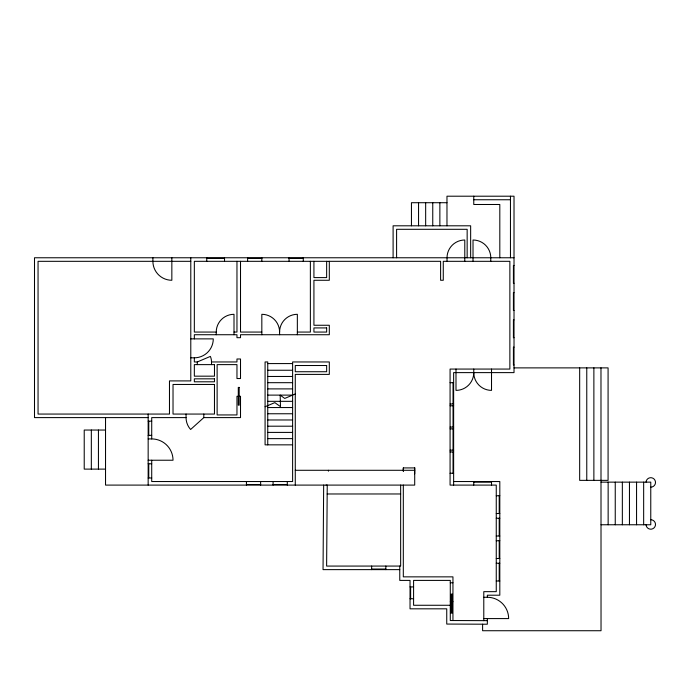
<?xml version="1.0" encoding="UTF-8"?>
<svg xmlns="http://www.w3.org/2000/svg" width="690" height="690" viewBox="0 0 690 690"><rect width="100%" height="100%" fill="white"/><g stroke="black" fill="none" stroke-linecap="round" stroke-linejoin="round"><path stroke-width="1.03" d="M403.314 467.923L403.314 471.175L403.314 467.923L414.707 467.923L414.707 473.84M473.754 485.096L473.763 481.542M491.522 485.096L491.522 481.542M646.064 482.138L646.194 481.206A4.735 4.735 0 0 1 651.584 477.765A4.735 4.735 0 0 1 655.483 482.845A4.735 4.735 0 0 1 650.765 487.166M239.18 396.293L240.517 396.293L240.517 417.605L203.809 417.605L190.613 429.49A17.759 17.759 0 0 1 186.05 417.605L186.05 414.06M190.785 338.876L213.279 338.876A18.941 18.941 0 0 1 194.339 357.817L194.339 361.957L197.297 361.957L210.372 356.411A14.205 14.205 0 0 1 211.502 361.957L211.502 364.622M265.081 406.738L274.827 402.624L280.485 406.617L280.166 395.111L284.72 398.44L295.277 393.973M473.763 199.755L510.462 199.755M446.973 202.713L411.447 202.713L411.447 225.803M514.016 257.767L34.5 257.767L34.5 417.605L148.16 417.605M206.767 258.362L224.526 258.362M247.615 258.362L261.829 258.362M289.058 258.362L303.264 258.362M190.785 261.32L38.053 261.32L38.053 414.06L169.473 414.06L169.473 380.906L190.785 380.906L190.785 257.767M514.016 265.469L513.42 265.469L513.42 283.228L514.016 283.228M514.016 292.698L513.42 292.698L513.42 310.457L514.016 310.457M514.016 319.927L513.42 319.927L513.42 337.686L514.016 337.686M234.005 334.728L234.005 314.304A17.759 17.759 0 0 0 216.237 332.062L194.339 332.062L194.339 261.32L440.608 261.32L440.608 280.269L443.273 280.269L443.273 261.32L509.867 261.32L509.867 369.064L450.078 369.064L450.078 485.096L496.257 485.096L496.257 591.658L483.785 591.658L483.785 620.646L487.338 620.646M234.005 332.062L236.963 332.062L236.963 261.32M261.829 332.062L240.517 332.062L240.517 261.32M297.347 332.062L310.371 332.062L310.371 261.32M514.016 347.165L513.42 347.165L513.42 364.924L514.016 364.924M190.785 357.817L194.339 357.817M211.502 361.957L236.963 361.957L236.963 358.998L240.517 358.998L240.517 378.534L236.963 378.534L236.963 364.622L217.126 364.622L217.126 414.94L236.963 414.94L236.963 396.293L238.291 396.293M267.746 363.578L292.612 363.578M514.016 367.882L608.08 367.882L608.08 480.361L579.669 480.361L579.669 367.882M267.746 370.245L292.612 370.245M267.746 376.464L292.612 376.464M267.746 382.683L292.612 382.683M450.078 382.683L453.632 382.683M267.746 388.893L292.612 388.893M267.746 395.111L292.612 395.111M267.746 401.33L292.612 401.33M450.078 403.995L453.632 403.995M450.078 405.772L453.632 405.772M267.746 407.548L292.612 407.548M267.746 413.759L292.612 413.759M186.05 417.605L151.714 417.605L151.714 438.918A21.312 21.312 0 0 1 173.026 460.23L148.16 460.23M267.746 419.977L292.612 419.977M148.16 421.159L151.714 421.159M267.746 426.196L292.612 426.196M450.078 427.084L453.632 427.084M450.078 428.852L453.632 428.852M105.535 430.043L84.223 430.043L84.223 469.114L105.535 469.114M267.746 432.406L292.612 432.406M148.16 435.364L151.714 435.364M267.746 438.624L292.612 438.624M148.16 438.918L151.714 438.918M292.612 444.843L265.081 444.843L265.081 361.957L267.746 361.957L267.746 444.843M450.078 450.165L453.632 450.165M450.078 451.941L453.632 451.941M148.16 463.784L151.714 463.784M295.277 470.287L414.707 470.295M450.078 473.254L453.632 473.254M148.16 477.989L151.714 477.989M453.632 481.542L499.81 481.542L499.81 595.203L487.338 595.203L487.338 597.273A21.312 21.312 0 0 1 508.651 618.585L483.785 618.585M473.763 482.138L491.522 482.138M601.033 482.138L650.765 482.138L650.765 524.762L601.033 524.762M246.434 484.501L260.639 484.501L260.639 485.087M273.076 484.501L287.281 484.501M327.172 493.98L400.649 493.971M496.257 495.748L499.81 495.748M496.257 513.515L499.81 513.515M496.257 518.25L499.81 518.25M496.257 536.009L499.81 536.009M496.257 540.744L499.81 540.744M496.257 558.503L499.81 558.503M496.257 563.238L499.81 563.238M371.643 569.043L385.848 569.043M399.76 569.63L323.041 569.63L323.662 485.096M496.257 580.997L499.81 580.997M450.285 582.774L452.95 582.774M410.033 586.914L413.586 586.914M483.785 597.273L487.338 597.273M410.033 598.756L413.586 598.756M450.285 601.715L452.95 601.715M450.285 605.268L413.586 605.268L413.586 580.402L450.285 580.402L450.285 620.526L483.785 620.646M399.76 566.067L399.76 580.402L410.033 580.402L410.033 608.822L446.741 608.822L446.741 624.062L487.338 624.217L487.338 618.585M326.051 485.096L327.241 485.096L326.62 566.076L400.649 566.067L400.649 485.096M646.064 524.762L646.194 525.685A4.735 4.735 0 0 0 651.584 529.127A4.735 4.735 0 0 0 655.483 524.046A4.735 4.735 0 0 0 650.765 519.725M600.981 367.882L601.033 630.729L482.603 630.729L482.603 624.217M643.658 482.138L643.658 524.762M636.559 482.138L636.559 524.762M629.452 482.138L629.452 524.762M622.346 482.138L622.346 524.762M615.247 482.138L615.247 524.762M608.14 482.138L608.14 524.762M593.874 367.882L593.874 480.361M586.767 367.882L586.767 480.361M510.462 196.202L510.462 257.767M499.81 257.767L499.81 204.49L473.763 204.49L473.763 196.202M499.215 495.748L499.215 513.515M499.215 518.25L499.215 536.009M499.215 540.744L499.215 558.503M499.215 563.238L499.215 580.997M491.522 369.064L491.522 390.376A17.759 17.759 0 0 1 473.763 372.617L473.763 369.064M490.78 261.32L490.78 257.767A17.759 17.759 0 0 0 473.021 240.008L473.021 261.32M470.649 257.767L470.649 225.803L393.102 225.803L393.102 257.767M467.156 257.767L467.156 229.304L396.595 229.304L396.595 257.767M464.784 261.32L464.784 240.008A17.759 17.759 0 0 0 447.025 257.767L447.025 261.32M455.995 369.064L455.995 390.376A17.759 17.759 0 0 0 464.879 387.996L466.811 386.711A17.759 17.759 0 0 0 473.763 372.617M453.632 485.096L453.632 372.617L514.016 372.617L514.016 196.202L446.973 196.202L446.973 225.803M453.037 382.683L453.037 403.995M453.037 405.772L453.037 427.084M453.037 428.852L453.037 450.165M453.037 451.941L453.037 473.254M452.95 620.534L452.95 576.857L403.314 576.857L403.314 485.096M439.866 202.713L439.866 225.803M432.759 202.713L432.759 225.803M425.661 202.713L425.661 225.803M418.554 202.713L418.554 225.803M414.707 467.622L414.707 485.096L105.535 485.096L105.535 417.605M410.628 586.914L410.628 598.756M385.848 566.076L385.848 569.63M371.643 566.076L371.643 569.63M329.311 261.32L329.311 280.269L313.924 280.269L313.924 325.257L329.311 325.257L329.311 334.728L240.517 334.728L240.517 337.686L236.963 337.686L236.963 334.728L194.339 334.728L194.339 338.876M328.423 470.287L328.423 471.175M326.646 261.32L326.646 277.604L313.924 277.604L313.924 261.32M303.264 257.767L303.264 261.32M297.347 334.728L297.347 314.304A17.759 17.759 0 0 0 279.588 332.062L279.588 334.728M295.277 485.087L295.277 374.394L329.311 374.394L329.311 361.957L292.612 361.957L292.612 481.534L151.714 481.542L151.714 460.23M289.058 257.767L289.058 261.32M287.281 481.534L287.281 485.087M273.076 481.534L273.076 485.087M261.829 257.767L261.829 261.32M261.829 334.728L261.829 314.304A17.759 17.759 0 0 1 279.588 332.062M260.639 481.542L260.639 484.501M247.615 257.767L247.615 261.32M246.434 481.542L246.434 485.087M224.526 257.767L224.526 261.32M216.237 332.062L216.237 334.728M206.767 257.767L206.767 261.32M203.809 414.06L203.809 417.605M197.297 361.957L197.297 364.622M171.845 257.767L171.845 280.269A18.941 18.941 0 0 1 152.895 261.32L152.895 257.767M148.755 421.159L148.755 435.364M148.755 463.784L148.755 477.989M148.16 414.06L148.16 485.096M98.437 430.043L98.437 469.114M91.33 430.043L91.33 469.114M326.646 327.923L313.924 327.923L313.924 332.062L326.646 332.062L326.646 327.923M214.469 364.622L194.339 364.622L194.339 376.171L214.469 376.171L214.469 364.622M326.646 365.51L295.277 365.51L295.277 371.729L326.646 371.729L326.646 365.51M214.469 378.836L194.339 378.836L194.339 381.794L214.469 381.794L214.469 378.836M214.469 384.459L173.026 384.459L173.026 414.06L214.469 414.06L214.469 384.459M239.18 387.409L238.291 387.409L238.291 405.177L239.18 405.177L239.18 387.409M452.14 594.168L451.105 594.168L451.105 613.108L452.14 613.108L452.14 594.168"/></g></svg>
